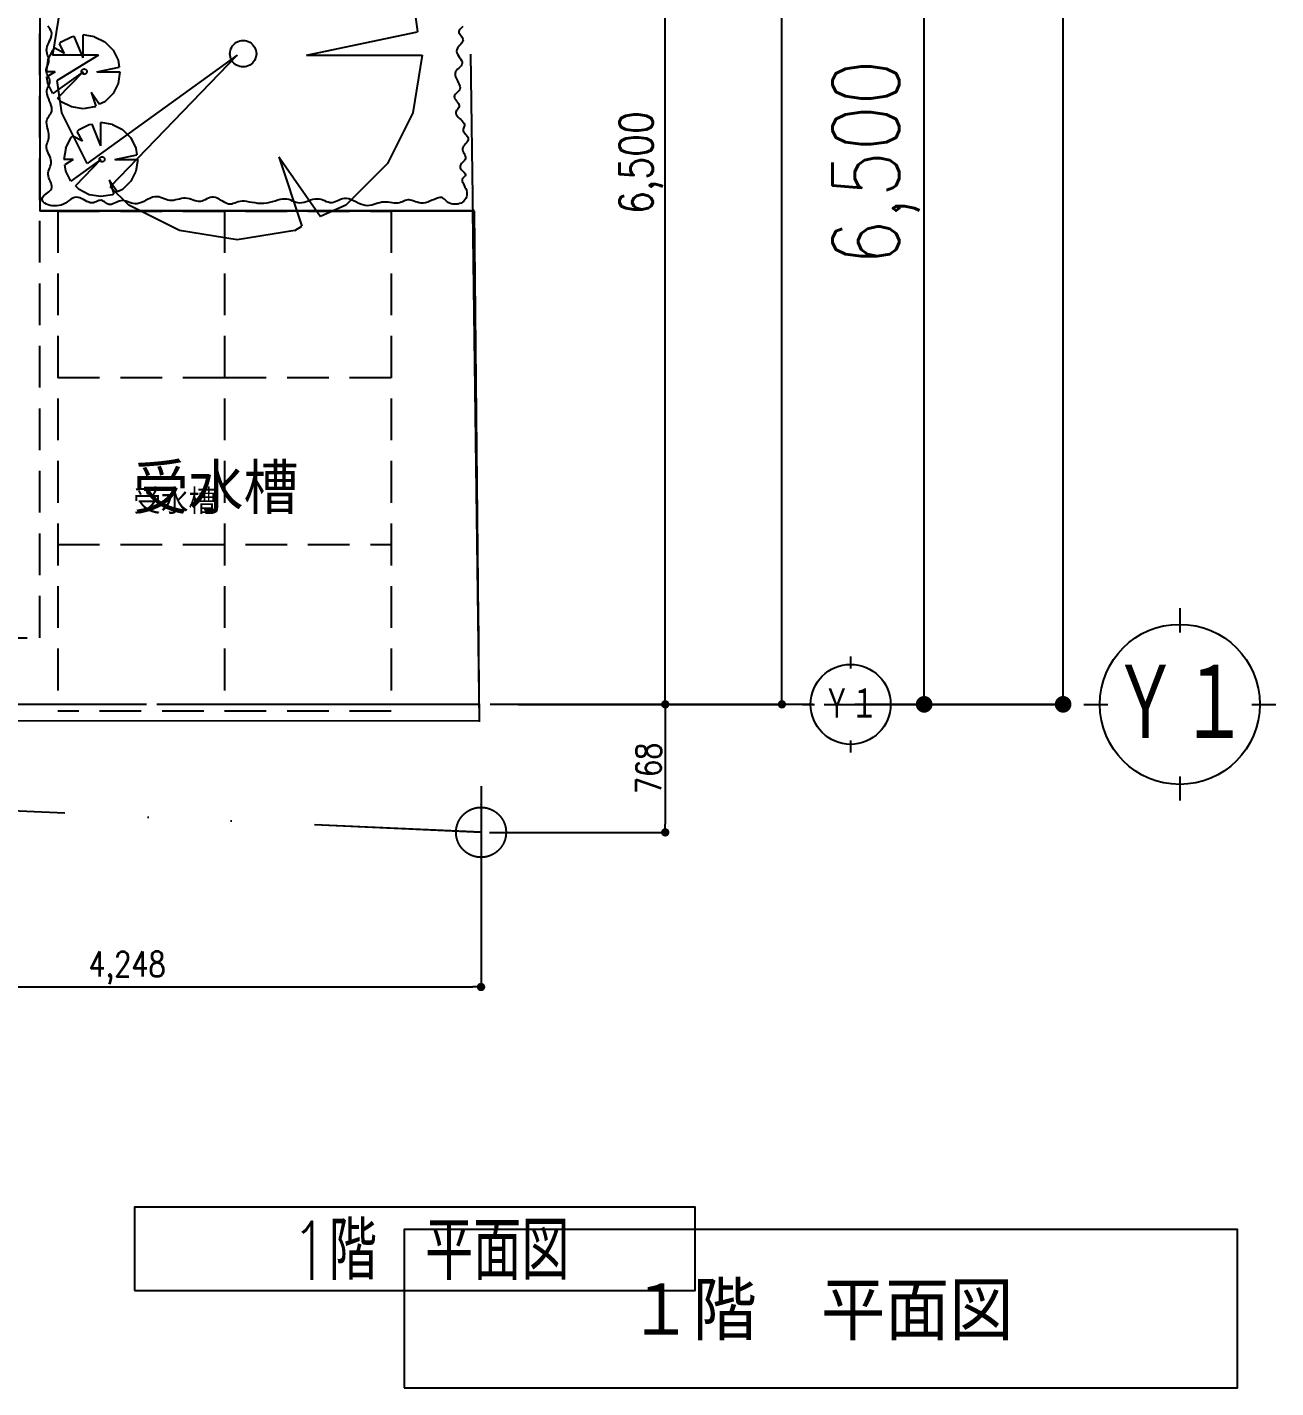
# Model space of a CAD drawing. Header units: millimetres. Extents: x 15495 to 166182, y -39946 to 18307.
# Drawn here: x 57966 to 65457, y -38679 to -30516 of the extents above; entities that cross this region are included whole.
import ezdxf
from ezdxf.enums import TextEntityAlignment as Align

# ---------------------------------------------------------------- set-up
doc = ezdxf.new("R2010")
doc.units = ezdxf.units.MM
doc.header["$LTSCALE"] = 1000
for name, pattern in [('CENTER', [2, 1.25, -0.25, 0.25, -0.25]), ('DASHED', [0.75, 0.5, -0.25]), ('DIVIDEX2', [2.5, 1, -0.5, 0, -0.5, 0, -0.5])]:
    doc.linetypes.add(name, pattern=pattern)
doc.layers.get('0').update_dxf_attribs({"linetype": 'CONTINUOUS'})
for name, color, linetype in [('1F-A_GARD-100', 3, 'CONTINUOUS'), ('1F-A_GARD-50', 3, 'CONTINUOUS'), ('1F-A_SITE-100', 1, 'DIVIDEX2'), ('1F-A_SITE-50', 1, 'DIVIDEX2'), ('1F-E_DIM-100', 3, 'CONTINUOUS'), ('1F-E_DIM-50', 3, 'CONTINUOUS'), ('1F-E_GRID-100', 1, 'CENTER'), ('1F-E_GRID-50', 1, 'CENTER'), ('1F-E_TEXT-100', 3, 'CONTINUOUS'), ('1F-E_TEXT-50', 3, 'CONTINUOUS'), ('1F-F_HIDE-100', 12, 'CONTINUOUS'), ('1F-F_HIDE-50', 12, 'CONTINUOUS'), ('1F-H_LINE2-100', 70, 'CONTINUOUS'), ('1F-H_LINE2-50', 70, 'CONTINUOUS')]:
    doc.layers.add(name, color=color, linetype=linetype)
doc.styles.add('DIM', font='romans.shx', dxfattribs={"width": 0.8, "bigfont": 'bigfont.shx'})
doc.styles.get("Standard").update_dxf_attribs({"font": 'txt.shx', "bigfont": 'bigfont.shx'})
doc.dimstyles.new('DIM100_4_3', dxfattribs={"dimscale": 100, "dimtxt": 4, "dimasz": 1, "dimexe": 0, "dimexo": 1, "dimgap": 0.5, "dimtad": 1, "dimdec": 1, "dimdsep": 46, "dimlunit": 6, "dimtxsty": 'DIM', "dimblk1": 'DOT', "dimblk2": 'DOT', "dimsah": 1, "dimcen": 1, "dimclrd": 256, "dimclre": 256, "dimclrt": 256, "dimadec": 0, "dimazin": 0, "dimtfac": 1, "dimtdec": 1, "dimtix": 1, "dimtmove": 2, "dimatfit": 3, "dimldrblk": 'DOT', "dimfxl": 1, "dimtvp": 0.833333, "dimtolj": 1, "dimarcsym": 0})
doc.dimstyles.new('DIM100_5_3', dxfattribs={"dimscale": 100, "dimtxt": 5, "dimasz": 1, "dimexe": 0, "dimexo": 1, "dimgap": 0.5, "dimtad": 1, "dimdec": 1, "dimdsep": 46, "dimlunit": 6, "dimtxsty": 'DIM', "dimblk1": 'DOT', "dimblk2": 'DOT', "dimsah": 1, "dimcen": 1, "dimclrd": 256, "dimclre": 256, "dimclrt": 256, "dimadec": 0, "dimazin": 0, "dimtfac": 1, "dimtdec": 1, "dimtix": 1, "dimtmove": 2, "dimatfit": 3, "dimldrblk": 'DOT', "dimfxl": 1, "dimtvp": 0.833333, "dimtolj": 1, "dimarcsym": 0})
doc.dimstyles.new('DIM50_3_3', dxfattribs={"dimscale": 50, "dimtxt": 3, "dimasz": 1, "dimexe": 0, "dimexo": 1, "dimgap": 0.5, "dimtad": 1, "dimdec": 1, "dimdsep": 46, "dimlunit": 6, "dimtxsty": 'DIM', "dimblk1": 'DOT', "dimblk2": 'DOT', "dimsah": 1, "dimcen": 1, "dimclrd": 256, "dimclre": 256, "dimclrt": 256, "dimadec": 0, "dimazin": 0, "dimtfac": 1, "dimtdec": 1, "dimtix": 1, "dimtmove": 2, "dimatfit": 3, "dimldrblk": 'DOT', "dimfxl": 1, "dimtvp": 0.833333, "dimtolj": 1, "dimarcsym": 0})
doc.dimstyles.new('DIM50_4_3', dxfattribs={"dimscale": 50, "dimtxt": 4, "dimasz": 1, "dimexe": 0, "dimexo": 1, "dimgap": 0.5, "dimtad": 1, "dimdec": 1, "dimdsep": 46, "dimlunit": 6, "dimtxsty": 'DIM', "dimblk1": 'DOT', "dimblk2": 'DOT', "dimsah": 1, "dimcen": 1, "dimclrd": 256, "dimclre": 256, "dimclrt": 256, "dimadec": 0, "dimazin": 0, "dimtfac": 1, "dimtdec": 1, "dimtix": 1, "dimtmove": 2, "dimatfit": 3, "dimldrblk": 'DOT', "dimfxl": 1, "dimtvp": 0.833333, "dimtolj": 1, "dimarcsym": 0})
doc.dimstyles.new('DIM50_5_3', dxfattribs={"dimscale": 50, "dimtxt": 5, "dimasz": 1, "dimexe": 0, "dimexo": 1, "dimgap": 0.5, "dimtad": 1, "dimdec": 1, "dimdsep": 46, "dimlunit": 6, "dimtxsty": 'DIM', "dimblk1": 'DOT', "dimblk2": 'DOT', "dimsah": 1, "dimcen": 1, "dimclrd": 256, "dimclre": 256, "dimclrt": 256, "dimadec": 0, "dimazin": 0, "dimtfac": 1, "dimtdec": 1, "dimtix": 1, "dimtmove": 2, "dimatfit": 3, "dimldrblk": 'DOT', "dimfxl": 1, "dimtvp": 0.833333, "dimtolj": 1, "dimarcsym": 0})

# ---------------------------------------------------------------- blocks, each defined once
blk = doc.blocks.new('DOT')
at = {"color": 0, "linetype": 'ByBlock'}
blk.add_line((-0.5, 0), (-1, 0), dxfattribs=at)
at = {"color": 0, "linetype": 'ByBlock', "const_width": 0.5}
blk.add_lwpolyline([(-0.25, 0, 1), (0.25, 0, 1)], format="xyb", close=True, dxfattribs=at)
blk = doc.blocks.new('*D929')
at = {"layer": '1F-E_DIM-100', "lineweight": -2}
for p, q in [((62747.3, -28078.7), (63347.3, -28078.7)), ((63347.3, -34478.7), (63347.3, -28178.7)), ((62747.3, -34578.7), (63347.3, -34578.7))]:
    blk.add_line(p, q, dxfattribs=at)
at = {"layer": '1F-E_DIM-100', "lineweight": -2, "xscale": 100, "yscale": 100, "zscale": 100}
for p, rotation in [((63347.3, -28078.7), 90), ((63347.3, -34578.7), 270)]:
    blk.add_blockref('DOT', p, dxfattribs=dict(at, rotation=rotation))
at = {"layer": '1F-E_DIM-100', "insert": (63059.2, -31328.7), "char_height": 400, "attachment_point": 5, "rotation": 90, "style": 'DIM'}
blk.add_mtext('\\A1;6,500', dxfattribs=at)
blk = doc.blocks.new('_DOT')
at = {"color": 0, "linetype": 'ByBlock'}
blk.add_line((-0.5, 0), (-1, 0), dxfattribs=at)
at = {"color": 0, "linetype": 'ByBlock', "const_width": 0.5}
blk.add_lwpolyline([(-0.25, 0, 1), (0.25, 0, 1)], format="xyb", close=True, dxfattribs=at)
blk = doc.blocks.new('*D928')
at = {"layer": '1F-E_DIM-100', "lineweight": -2}
for p, q in [((62747.3, -21578.7), (64181, -21578.7)), ((64181, -34478.7), (64181, -21678.7)), ((62747.3, -34578.7), (64181, -34578.7))]:
    blk.add_line(p, q, dxfattribs=at)
at = {"layer": '1F-E_DIM-100', "lineweight": -2, "xscale": 100, "yscale": 100, "zscale": 100}
for p, rotation in [((64181, -21578.7), 90), ((64181, -34578.7), 270)]:
    blk.add_blockref('DOT', p, dxfattribs=dict(at, rotation=rotation))
at = {"layer": '1F-E_DIM-100', "insert": (63833.4, -28078.7), "char_height": 500, "attachment_point": 5, "rotation": 90, "style": 'DIM'}
blk.add_mtext('\\A1;13,000', dxfattribs=at)
blk = doc.blocks.new('*D808')
at = {"layer": '1F-E_DIM-50', "lineweight": -2}
for p, q in [((61143.8, -28078.7), (61793.8, -28078.7)), ((61793.8, -34528.7), (61793.8, -28128.7)), ((61143.8, -34578.7), (61793.8, -34578.7))]:
    blk.add_line(p, q, dxfattribs=at)
at = {"layer": '1F-E_DIM-50', "lineweight": -2, "xscale": 50, "yscale": 50, "zscale": 50}
for p, rotation in [((61793.8, -28078.7), 90), ((61793.8, -34578.7), 270)]:
    blk.add_blockref('DOT', p, dxfattribs=dict(at, rotation=rotation))
at = {"layer": '1F-E_DIM-50', "insert": (61649.7, -31328.7), "char_height": 200, "attachment_point": 5, "rotation": 90, "style": 'DIM'}
blk.add_mtext('\\A1;6,500', dxfattribs=at)
blk = doc.blocks.new('*D848')
at = {"layer": '1F-E_DIM-50', "lineweight": -2}
for p, q in [((61143.8, -21578.7), (62493.8, -21578.7)), ((62493.8, -34528.7), (62493.8, -21628.7)), ((61143.8, -34578.7), (62493.8, -34578.7))]:
    blk.add_line(p, q, dxfattribs=at)
at = {"layer": '1F-E_DIM-50', "lineweight": -2, "xscale": 50, "yscale": 50, "zscale": 50}
for p, rotation in [((62493.8, -21578.7), 90), ((62493.8, -34578.7), 270)]:
    blk.add_blockref('DOT', p, dxfattribs=dict(at, rotation=rotation))
at = {"layer": '1F-E_DIM-50', "insert": (62320, -28078.7), "char_height": 250, "attachment_point": 5, "rotation": 90, "style": 'DIM'}
blk.add_mtext('\\A1;13,000', dxfattribs=at)
blk = doc.blocks.new('*D793')
at = {"layer": '1F-E_DIM-50', "lineweight": -2}
for p, q in [((60688.7, -35069.1), (60688.7, -36274.3)), ((56440.7, -35516.5), (56440.7, -36274.3)), ((56490.7, -36274.3), (60638.7, -36274.3))]:
    blk.add_line(p, q, dxfattribs=at)
at = {"layer": '1F-E_DIM-50', "lineweight": -2, "xscale": 50, "yscale": 50, "zscale": 50, "rotation": 180}
blk.add_blockref('DOT', (56440.7, -36274.3), dxfattribs=at)
at = {"layer": '1F-E_DIM-50', "lineweight": -2, "xscale": 50, "yscale": 50, "zscale": 50}
blk.add_blockref('DOT', (60688.7, -36274.3), dxfattribs=at)
at = {"layer": '1F-E_DIM-50', "insert": (58564.7, -36160), "char_height": 150, "attachment_point": 5, "style": 'DIM'}
blk.add_mtext('\\A1;4,248', dxfattribs=at)
blk = doc.blocks.new('*D792')
at = {"layer": '1F-E_DIM-50', "lineweight": -2}
for p, q in [((60913.8, -34578.7), (61793.8, -34578.7)), ((61793.8, -34628.7), (61793.8, -35296.7)), ((60738.7, -35346.7), (61793.8, -35346.7))]:
    blk.add_line(p, q, dxfattribs=at)
at = {"layer": '1F-E_DIM-50', "lineweight": -2, "xscale": 50, "yscale": 50, "zscale": 50}
for p, rotation in [((61793.8, -34578.7), 90), ((61793.8, -35346.7), 270)]:
    blk.add_blockref('DOT', p, dxfattribs=dict(at, rotation=rotation))
at = {"layer": '1F-E_DIM-50', "insert": (61693.8, -34962.7), "char_height": 150, "attachment_point": 5, "rotation": 90, "style": 'DIM'}
blk.add_mtext('\\A1;768', dxfattribs=at)
blk = doc.blocks.new('1F-BLOCK_100')
at = {"layer": '1F-A_GARD-100'}
for p, q in [((28000, 4959.01), (28000, 2959.01)), ((30609.46, 2959.01), (28000, 2959.01)), ((30639.04, -96.29), (30609.46, 2959.01)), ((27300, -100), (30639.04, -96.29))]:
    blk.add_line(p, q, dxfattribs=at)
blk.add_lwpolyline([(30538.08, 4067.14), (30532.08, 4061.22), (30525.93, 4055.29), (30520.42, 4049.33), (30516.32, 4043.3), (30514.41, 4037.17), (30515.2, 4030.89), (30518.19, 4024.48), (30522.63, 4017.93), (30527.75, 4011.24), (30532.81, 4004.4), (30537.04, 3997.42), (30539.68, 3990.31), (30539.97, 3983.05), (30537.43, 3975.65), (30532.59, 3968.09), (30526.28, 3960.35), (30519.29, 3952.42), (30512.45, 3944.28), (30506.56, 3935.91), (30502.43, 3927.29), (30500.87, 3918.41), (30502.42, 3909.27), (30506.49, 3899.95), (30512.21, 3890.56), (30518.73, 3881.21), (30525.18, 3871.99), (30530.69, 3863.03), (30534.41, 3854.41), (30535.46, 3846.26), (30533.28, 3838.61), (30528.43, 3831.34), (30521.79, 3824.25), (30514.22, 3817.13), (30506.57, 3809.81), (30499.72, 3802.08), (30494.52, 3793.75), (30491.85, 3784.62), (30492.28, 3774.59), (30495.28, 3763.84), (30500.04, 3752.62), (30505.76, 3741.22), (30511.62, 3729.88), (30516.8, 3718.88), (30520.51, 3708.48), (30521.93, 3698.94), (30520.5, 3690.45), (30516.73, 3682.9), (30511.38, 3676.08), (30505.19, 3669.82), (30498.94, 3663.9), (30493.37, 3658.14), (30489.25, 3652.35), (30487.34, 3646.33), (30488.13, 3639.93), (30491.19, 3633.22), (30495.79, 3626.3), (30501.25, 3619.27), (30506.84, 3612.24), (30511.87, 3605.32), (30515.63, 3598.61), (30517.41, 3592.21), (30516.76, 3586.2), (30514.12, 3580.49), (30510.22, 3574.96), (30505.76, 3569.48), (30501.43, 3563.92), (30497.96, 3558.18), (30496.03, 3552.11), (30496.36, 3545.61), (30499.42, 3538.59), (30504.75, 3531.14), (30511.67, 3523.42), (30519.48, 3515.55), (30527.51, 3507.68), (30535.06, 3499.95), (30541.45, 3492.51), (30545.99, 3485.48), (30548.2, 3478.98), (30548.46, 3472.94), (30547.34, 3467.25), (30545.42, 3461.81), (30543.3, 3456.5), (30541.55, 3451.24), (30540.75, 3445.9), (30541.48, 3440.39), (30544.13, 3434.61), (30548.29, 3428.6), (30553.37, 3422.37), (30558.77, 3415.96), (30563.89, 3409.41), (30568.12, 3402.76), (30570.88, 3396.04), (30571.56, 3389.28), (30569.76, 3382.51), (30565.94, 3375.72), (30560.74, 3368.9), (30554.82, 3362.03), (30548.83, 3355.09), (30543.43, 3348.06), (30539.25, 3340.92), (30536.96, 3333.66), (30537, 3326.27), (30538.94, 3318.79), (30542.15, 3311.28), (30545.99, 3303.78), (30549.83, 3296.36), (30553.04, 3289.05), (30554.98, 3281.93), (30555.01, 3275.03), (30552.73, 3268.4), (30548.57, 3262), (30543.22, 3255.77), (30537.34, 3249.66), (30531.6, 3243.63), (30526.67, 3237.62), (30523.22, 3231.56), (30521.93, 3225.43), (30523.22, 3219.17), (30526.67, 3212.86), (30531.6, 3206.59), (30537.34, 3200.43), (30543.22, 3194.49), (30548.57, 3188.85), (30552.73, 3183.6), (30555.01, 3178.83), (30554.97, 3174.57), (30552.99, 3170.67), (30549.67, 3166.96), (30545.61, 3163.23), (30541.41, 3159.29), (30537.67, 3154.94), (30534.99, 3149.99), (30533.96, 3144.25), (30535, 3137.58), (30537.79, 3130.04), (30541.81, 3121.76), (30546.55, 3112.87), (30551.51, 3103.48), (30556.16, 3093.73), (30560.01, 3083.73), (30562.53, 3073.6), (30563.33, 3063.48), (30562.41, 3053.54), (30559.91, 3043.95), (30555.95, 3034.89), (30550.65, 3026.54), (30544.13, 3019.06), (30536.52, 3012.64), (30527.94, 3007.46), (30518.54, 3003.64), (30508.55, 3001.16), (30498.25, 2999.95), (30487.9, 2999.94), (30477.76, 3001.06), (30468.09, 3003.23), (30459.16, 3006.39), (30451.24, 3010.46), (30444.48, 3015.33), (30438.62, 3020.66), (30433.29, 3026.05), (30428.12, 3031.13), (30422.73, 3035.51), (30416.77, 3038.79), (30409.85, 3040.59), (30401.61, 3040.53), (30391.79, 3038.37), (30380.58, 3034.52), (30368.28, 3029.54), (30355.18, 3023.99), (30341.59, 3018.45), (30327.8, 3013.47), (30314.12, 3009.62), (30300.85, 3007.46), (30288.22, 3007.37), (30276.27, 3009.03), (30264.95, 3011.92), (30254.23, 3015.54), (30244.07, 3019.36), (30234.44, 3022.89), (30225.3, 3025.61), (30216.63, 3027), (30208.35, 3026.71), (30200.34, 3025), (30192.44, 3022.27), (30184.48, 3018.92), (30176.31, 3015.36), (30167.77, 3011.99), (30158.71, 3009.22), (30148.95, 3007.46), (30138.4, 3006.97), (30127.14, 3007.53), (30115.32, 3008.75), (30103.08, 3010.28), (30090.56, 3011.73), (30077.89, 3012.74), (30065.22, 3012.95), (30052.7, 3011.97), (30040.42, 3009.59), (30028.31, 3006.17), (30016.27, 3002.22), (30004.2, 2998.25), (29991.98, 2994.78), (29979.52, 2992.31), (29966.71, 2991.35), (29953.44, 2992.43), (29939.65, 2995.84), (29925.45, 3001.12), (29911.01, 3007.59), (29896.48, 3014.6), (29882.02, 3021.46), (29867.79, 3027.52), (29853.94, 3032.09), (29840.65, 3034.52), (29828.01, 3034.34), (29815.99, 3032), (29804.51, 3028.15), (29793.46, 3023.43), (29782.76, 3018.5), (29772.33, 3014.01), (29762.08, 3010.61), (29751.91, 3008.96), (29741.75, 3009.5), (29731.52, 3011.85), (29721.14, 3015.43), (29710.56, 3019.67), (29699.69, 3023.98), (29688.47, 3027.77), (29676.82, 3030.48), (29664.69, 3031.51), (29652.02, 3030.48), (29638.95, 3027.75), (29625.64, 3023.9), (29612.24, 3019.48), (29598.9, 3015.07), (29585.8, 3011.22), (29573.08, 3008.49), (29560.91, 3007.46), (29549.39, 3008.49), (29538.36, 3011.22), (29527.6, 3015.07), (29516.92, 3019.48), (29506.1, 3023.9), (29494.93, 3027.75), (29483.19, 3030.48), (29470.68, 3031.51), (29457.23, 3030.47), (29442.9, 3027.7), (29427.8, 3023.74), (29412.03, 3019.11), (29395.69, 3014.33), (29378.89, 3009.95), (29361.74, 3006.48), (29344.35, 3004.45), (29326.82, 3004.23), (29309.33, 3005.51), (29292.06, 3007.81), (29275.17, 3010.65), (29258.84, 3013.57), (29243.26, 3016.08), (29228.59, 3017.71), (29215.01, 3017.98), (29202.63, 3016.59), (29191.3, 3013.92), (29180.77, 3010.5), (29170.83, 3006.89), (29161.24, 3003.64), (29151.77, 3001.28), (29142.2, 3000.37), (29132.29, 3001.45), (29121.88, 3004.86), (29111.03, 3010.14), (29099.86, 3016.61), (29088.49, 3023.62), (29077.06, 3030.48), (29065.67, 3036.54), (29054.47, 3041.11), (29043.56, 3043.54), (29033.04, 3043.36), (29022.86, 3041), (29012.92, 3037.09), (29003.14, 3032.26), (28993.44, 3027.15), (28983.71, 3022.4), (28973.88, 3018.63), (28963.85, 3016.48), (28953.56, 3016.39), (28943.01, 3018.05), (28932.21, 3020.94), (28921.18, 3024.56), (28909.94, 3028.38), (28898.5, 3031.91), (28886.89, 3034.62), (28875.12, 3036.02), (28863.22, 3035.75), (28851.22, 3034.12), (28839.19, 3031.61), (28827.18, 3028.69), (28815.24, 3025.85), (28803.43, 3023.55), (28791.79, 3022.27), (28780.37, 3022.49), (28769.22, 3024.51), (28758.24, 3027.92), (28747.33, 3032.13), (28736.38, 3036.58), (28725.3, 3040.68), (28713.97, 3043.84), (28702.28, 3045.49), (28690.14, 3045.04), (28677.47, 3042.12), (28664.38, 3037.19), (28651.01, 3030.93), (28637.5, 3023.99), (28623.99, 3017.06), (28610.62, 3010.79), (28597.53, 3005.87), (28584.86, 3002.95), (28572.73, 3002.49), (28561.08, 3004.1), (28549.86, 3007.15), (28538.99, 3011.03), (28528.41, 3015.12), (28518.03, 3018.8), (28507.8, 3021.47), (28497.64, 3022.49), (28487.5, 3021.46), (28477.43, 3018.73), (28467.5, 3014.88), (28457.78, 3010.46), (28448.35, 3006.05), (28439.26, 3002.2), (28430.6, 2999.47), (28422.44, 2998.44), (28414.81, 2999.47), (28407.63, 3002.22), (28400.81, 3006.13), (28394.24, 3010.65), (28387.81, 3015.25), (28381.41, 3019.37), (28374.94, 3022.46), (28368.3, 3023.99), (28361.39, 3023.59), (28354.17, 3021.64), (28346.65, 3018.71), (28338.78, 3015.35), (28330.57, 3012.13), (28321.98, 3009.62), (28313.01, 3008.37), (28303.63, 3008.96), (28293.84, 3011.74), (28283.7, 3016.24), (28273.28, 3021.8), (28262.65, 3027.75), (28251.87, 3033.42), (28241.03, 3038.13), (28230.18, 3041.23), (28219.41, 3042.03), (28208.75, 3040.09), (28198.12, 3035.81), (28187.42, 3029.8), (28176.55, 3022.68), (28165.39, 3015.07), (28153.85, 3007.58), (28141.81, 3000.83), (28129.17, 2995.43), (28115.9, 2991.88), (28102.27, 2990.1), (28088.59, 2989.91), (28075.22, 2991.11), (28062.48, 2993.51), (28050.71, 2996.91), (28040.24, 3001.12), (28031.42, 3005.95), (28024.5, 3011.22), (28019.48, 3016.83), (28016.29, 3022.68), (28014.87, 3028.69), (28015.14, 3034.77), (28017.04, 3040.83), (28020.48, 3046.79), (28025.4, 3052.55), (28031.66, 3058.07), (28038.84, 3063.45), (28046.44, 3068.83), (28053.98, 3074.35), (28060.94, 3080.15), (28066.85, 3086.38), (28071.21, 3093.17), (28073.53, 3100.66), (28073.48, 3108.95), (28071.48, 3117.94), (28068.11, 3127.5), (28063.94, 3137.49), (28059.56, 3147.75), (28055.55, 3158.16), (28052.49, 3168.56), (28050.97, 3178.83), (28051.37, 3188.84), (28053.37, 3198.65), (28056.41, 3208.31), (28059.99, 3217.91), (28063.57, 3227.5), (28066.62, 3237.17), (28068.61, 3246.98), (28069.02, 3256.99), (28067.48, 3267.26), (28064.34, 3277.71), (28060.11, 3288.23), (28055.29, 3298.71), (28050.41, 3309.05), (28045.96, 3319.14), (28042.47, 3328.88), (28040.44, 3338.17), (28040.22, 3346.94), (28041.52, 3355.34), (28043.88, 3363.56), (28046.83, 3371.8), (28049.93, 3380.25), (28052.71, 3389.11), (28054.71, 3398.57), (28055.48, 3408.82), (28054.71, 3419.98), (28052.73, 3431.84), (28050.01, 3444.12), (28047.02, 3456.55), (28044.24, 3468.83), (28042.16, 3480.69), (28041.23, 3491.85), (28041.94, 3502.02), (28044.6, 3511.03), (28048.78, 3519.12), (28053.92, 3526.65), (28059.43, 3533.96), (28064.72, 3541.42), (28069.23, 3549.37), (28072.35, 3558.17), (28073.53, 3568.16), (28072.36, 3579.58), (28069.25, 3592.19), (28064.8, 3605.6), (28059.62, 3619.46), (28054.29, 3633.38), (28049.42, 3647.01), (28045.6, 3659.97), (28043.45, 3671.88), (28043.36, 3682.49), (28045, 3691.92), (28047.84, 3700.39), (28051.34, 3708.15), (28054.99, 3715.41), (28058.25, 3722.41), (28060.6, 3729.37), (28061.5, 3736.52), (28060.59, 3744.05), (28058.18, 3751.91), (28054.75, 3760.01), (28050.78, 3768.28), (28046.74, 3776.61), (28043.1, 3784.93), (28040.34, 3793.14), (28038.94, 3801.16), (28039.22, 3808.92), (28040.89, 3816.47), (28043.51, 3823.88), (28046.64, 3831.22), (28049.85, 3838.56), (28052.68, 3845.97), (28054.71, 3853.53), (28055.48, 3861.29), (28054.71, 3869.32), (28052.73, 3877.66), (28050.01, 3886.31), (28047.02, 3895.3), (28044.24, 3904.64), (28042.16, 3914.35), (28041.23, 3924.44), (28041.94, 3934.95), (28044.59, 3945.85), (28048.76, 3957.05), (28053.84, 3968.43), (28059.24, 3979.86), (28064.36, 3991.21), (28068.59, 4002.38), (28071.35, 4013.23), (28072.02, 4023.64), (28070.23, 4033.51), (28066.41, 4042.9), (28061.21, 4051.86), (28055.29, 4060.47), (28049.3, 4068.79)], dxfattribs=at)
at = {"layer": '1F-A_SITE-100'}
for p, q in [((30450, 13900), (30648.11, -767.66)), ((30648.11, -767.66), (26474.46, -577.06))]:
    blk.add_line(p, q, dxfattribs=at)
blk.add_circle((30648.11, -767.66), 150, dxfattribs=at)
at = {"layer": '1F-E_GRID-100', "color": 3, "linetype": 'Continuous'}
for p, q in [((34840.32, 576), (34840.32, 432)), ((34264.32, 0), (34408.32, 0)), ((35272.32, 0), (35416.32, 0)), ((34840.32, -432), (34840.32, -576))]:
    blk.add_line(p, q, dxfattribs=at)
at = {"layer": '1F-E_GRID-100'}
blk.add_line((34140.32, 0), (-8809.61, 0), dxfattribs=at)
at = {"layer": '1F-E_GRID-100', "color": 3, "linetype": 'Continuous'}
blk.add_circle((34840.32, 0), 480, dxfattribs=at)
at = {"layer": '1F-E_TEXT-100'}
blk.add_lwpolyline([(30187.5, -4100), (35187.5, -4100), (35187.5, -3150), (30187.5, -3150)], close=True, dxfattribs=at)
at = {"layer": '1F-F_HIDE-100', "linetype": 'DASHED', "ltscale": 0.5}
for p, q in [((28000, 400), (28000, 6100)), ((27300, 400), (28000, 400))]:
    blk.add_line(p, q, dxfattribs=at)
at = {"layer": '1F-H_LINE2-100', "linetype": 'DASHED', "ltscale": 0.5}
for p, q in [((28109.02, 2958.92), (28109.02, -41.08)), ((28109.02, 2958.92), (30109.02, 2958.92)), ((29109.02, 2958.92), (29109.02, -41.08)), ((30109.02, 2958.92), (30109.02, -41.08)), ((29109.02, 1958.92), (28109.02, 1958.92)), ((30109.02, 1958.92), (29109.02, 1958.92)), ((28109.02, 958.92), (30109.02, 958.92)), ((30109.02, -41.08), (28109.02, -41.08))]:
    blk.add_line(p, q, dxfattribs=at)
at = {"layer": '1F-E_GRID-100', "color": 3, "linetype": 'Continuous', "width": 0.75}
blk.add_text('Ｙ１', height=500, dxfattribs=at).set_placement((34840.32, 0), align=Align.MIDDLE)
at = {"layer": '1F-E_TEXT-100'}
blk.add_text('受水槽', height=300, dxfattribs=at).set_placement((28562.43, 1142.5))
blk.add_text('１階\u3000平面図', height=350, dxfattribs=at).set_placement((32687.5, -3625), align=Align.MIDDLE)
at = {"layer": '1F-E_DIM-100'}
for base, p2, dimstyle, picture, middle in [((34140.32, 13000), (32606.62, 13000), 'DIM100_5_3', '*D928', (33792.7, 6500)), ((33306.62, 6500), (32606.62, 6500), 'DIM100_4_3', '*D929', (33018.52, 3250))]:
    dim = blk.add_linear_dim(base=base, p1=(32606.62, 0), p2=p2, angle=90, dimstyle=dimstyle, dxfattribs=at)
    dim.commit()
    dim.dimension.update_dxf_attribs({"geometry": picture, "text_midpoint": middle, "insert": (-30040.71, 34578.74)})
blk = doc.blocks.new('1F-BLOCK_50')
at = {"layer": '1F-A_GARD-50'}
for p, q in [((28000, 4960), (28000, 2960)), ((28131.84, 4241.7), (28076.4, 3895.2)), ((30238.56, 4241.7), (30266.28, 4033.8)), ((28129.54, 3974.54), (28190.53, 4005.03)), ((28190.53, 4005.03), (28207.16, 4007.8)), ((28259.83, 3877.52), (28207.16, 4007.8)), ((28329.13, 4005.03), (28259.83, 4016.12)), ((28259.83, 3877.52), (28259.83, 4016.12)), ((28329.13, 4005.03), (28390.11, 3974.54)), ((29601, 3895.2), (30266.28, 4033.8)), ((28049.15, 3863.66), (28079.65, 3924.64)), ((28079.65, 3924.64), (28090.73, 3935.73)), ((28148.95, 3905.24), (28090.73, 3935.73)), ((28129.54, 3974.54), (28118.45, 3963.45)), ((28148.95, 3905.24), (28118.45, 3963.45)), ((28390.11, 3974.54), (28440.01, 3924.64)), ((28440.01, 3924.64), (28470.5, 3863.66)), ((29141.99, 3913.35), (29144.02, 3923.51)), ((29144.02, 3923.51), (29147.35, 3933.32)), ((29147.35, 3933.32), (29151.93, 3942.62)), ((29151.93, 3942.62), (29157.68, 3951.23)), ((29157.68, 3951.23), (29164.51, 3959.02)), ((29164.51, 3959.02), (29172.3, 3965.85)), ((29172.3, 3965.85), (29180.92, 3971.6)), ((29180.92, 3971.6), (29190.21, 3976.19)), ((29190.21, 3976.19), (29200.02, 3979.52)), ((29200.02, 3979.52), (29210.18, 3981.54)), ((29210.18, 3981.54), (29220.52, 3982.22)), ((29220.52, 3982.22), (29230.85, 3981.54)), ((29230.85, 3981.54), (29241.01, 3979.52)), ((29241.01, 3979.52), (29250.83, 3976.19)), ((29250.83, 3976.19), (29260.12, 3971.6)), ((29260.12, 3971.6), (29268.73, 3965.85)), ((29268.73, 3965.85), (29276.52, 3959.02)), ((29276.52, 3959.02), (29283.35, 3951.23)), ((29283.35, 3951.23), (29289.1, 3942.62)), ((29289.1, 3942.62), (29293.69, 3933.32)), ((29293.69, 3933.32), (29297.02, 3923.51)), ((29297.02, 3923.51), (29299.04, 3913.35)), ((28049.15, 3863.66), (28038.07, 3794.36)), ((28353.6, 3895.2), (28076.4, 3895.2)), ((28353.6, 3895.2), (28104.12, 3742.74)), ((29185.2, 3895.2), (28284.3, 3243.78)), ((29185.2, 3895.2), (28422.9, 3105.18)), ((28470.5, 3863.66), (28476.04, 3822.08)), ((29141.32, 3903.02), (29141.99, 3913.35)), ((29141.99, 3892.68), (29141.32, 3903.02)), ((29144.02, 3882.52), (29141.99, 3892.68)), ((29147.35, 3872.71), (29144.02, 3882.52)), ((29151.93, 3863.42), (29147.35, 3872.71)), ((29157.68, 3854.8), (29151.93, 3863.42)), ((29164.51, 3847.01), (29157.68, 3854.8)), ((29172.3, 3840.18), (29164.51, 3847.01)), ((29180.92, 3834.43), (29172.3, 3840.18)), ((29268.73, 3840.18), (29260.12, 3834.43)), ((29276.52, 3847.01), (29268.73, 3840.18)), ((29283.35, 3854.8), (29276.52, 3847.01)), ((29289.1, 3863.42), (29283.35, 3854.8)), ((29293.69, 3872.71), (29289.1, 3863.42)), ((29297.02, 3882.52), (29293.69, 3872.71)), ((29299.04, 3892.68), (29297.02, 3882.52)), ((29299.04, 3913.35), (29299.72, 3903.02)), ((29299.72, 3903.02), (29299.04, 3892.68)), ((29601, 3895.2), (30294, 3895.2)), ((30294, 3895.2), (30238.56, 3548.7)), ((28093.51, 3794.36), (28038.07, 3794.36)), ((28093.51, 3794.36), (28043.61, 3763.87)), ((28049.15, 3725.06), (28043.61, 3763.87)), ((28259.83, 3794.36), (28079.65, 3664.08)), ((28259.83, 3794.36), (28107.37, 3636.36)), ((28251.05, 3795.92), (28251.19, 3797.99)), ((28251.19, 3793.86), (28251.05, 3795.92)), ((28251.19, 3797.99), (28251.59, 3800.02)), ((28251.59, 3791.82), (28251.19, 3793.86)), ((28251.59, 3800.02), (28252.26, 3801.98)), ((28252.26, 3789.86), (28251.59, 3791.82)), ((28252.26, 3801.98), (28253.17, 3803.84)), ((28253.17, 3788), (28252.26, 3789.86)), ((28253.17, 3803.84), (28254.32, 3805.57)), ((28254.32, 3786.28), (28253.17, 3788)), ((28254.32, 3805.57), (28255.69, 3807.12)), ((28255.69, 3784.72), (28254.32, 3786.28)), ((28255.69, 3807.12), (28257.25, 3808.49)), ((28257.25, 3783.36), (28255.69, 3784.72)), ((28257.25, 3808.49), (28258.97, 3809.64)), ((28258.97, 3782.21), (28257.25, 3783.36)), ((28258.97, 3809.64), (28260.83, 3810.56)), ((28260.83, 3781.29), (28258.97, 3782.21)), ((28260.83, 3810.56), (28262.79, 3811.22)), ((28262.79, 3780.62), (28260.83, 3781.29)), ((28262.79, 3811.22), (28264.82, 3811.63)), ((28264.82, 3780.22), (28262.79, 3780.62)), ((28264.82, 3811.63), (28266.89, 3811.76)), ((28266.89, 3780.08), (28264.82, 3780.22)), ((28266.89, 3811.76), (28268.96, 3811.63)), ((28268.96, 3780.22), (28266.89, 3780.08)), ((28268.96, 3811.63), (28270.99, 3811.22)), ((28270.99, 3780.62), (28268.96, 3780.22)), ((28270.99, 3811.22), (28272.95, 3810.56)), ((28272.95, 3781.29), (28270.99, 3780.62)), ((28272.95, 3810.56), (28274.81, 3809.64)), ((28274.81, 3782.21), (28272.95, 3781.29)), ((28274.81, 3809.64), (28276.53, 3808.49)), ((28276.53, 3783.36), (28274.81, 3782.21)), ((28276.53, 3808.49), (28278.09, 3807.12)), ((28278.09, 3784.72), (28276.53, 3783.36)), ((28278.09, 3807.12), (28279.46, 3805.57)), ((28279.46, 3786.28), (28278.09, 3784.72)), ((28279.46, 3805.57), (28280.61, 3803.84)), ((28280.61, 3788), (28279.46, 3786.28)), ((28280.61, 3803.84), (28281.52, 3801.98)), ((28281.52, 3789.86), (28280.61, 3788)), ((28281.52, 3801.98), (28282.19, 3800.02)), ((28282.19, 3791.82), (28281.52, 3789.86)), ((28282.19, 3800.02), (28282.59, 3797.99)), ((28282.59, 3793.86), (28282.19, 3791.82)), ((28282.59, 3797.99), (28282.73, 3795.92)), ((28282.73, 3795.92), (28282.59, 3793.86)), ((28342.99, 3794.36), (28476.04, 3822.08)), ((28342.99, 3794.36), (28481.59, 3794.36)), ((28481.59, 3794.36), (28470.5, 3725.06)), ((29190.21, 3829.85), (29180.92, 3834.43)), ((29200.02, 3826.52), (29190.21, 3829.85)), ((29210.18, 3824.49), (29200.02, 3826.52)), ((29220.52, 3823.82), (29210.18, 3824.49)), ((29230.85, 3824.49), (29220.52, 3823.82)), ((29241.01, 3826.52), (29230.85, 3824.49)), ((29250.83, 3829.85), (29241.01, 3826.52)), ((29260.12, 3834.43), (29250.83, 3829.85)), ((28079.65, 3664.08), (28049.15, 3725.06)), ((28131.84, 3548.7), (28104.12, 3742.74)), ((28470.5, 3725.06), (28440.01, 3664.08)), ((28129.54, 3614.18), (28107.37, 3636.36)), ((28190.53, 3583.69), (28129.54, 3614.18)), ((28309.72, 3672.39), (28337.44, 3589.23)), ((28309.72, 3672.39), (28359.62, 3600.32)), ((28390.11, 3614.18), (28359.62, 3600.32)), ((28440.01, 3664.08), (28390.11, 3614.18)), ((28284.3, 3243.78), (28131.84, 3548.7)), ((28259.83, 3572.6), (28190.53, 3583.69)), ((28329.13, 3583.69), (28259.83, 3572.6)), ((28329.13, 3583.69), (28337.44, 3589.23)), ((30238.56, 3548.7), (30086.1, 3243.78)), ((28236.56, 3448.24), (28225.47, 3437.15)), ((28255.96, 3378.94), (28225.47, 3437.15)), ((28236.56, 3448.24), (28297.54, 3478.73)), ((28297.54, 3478.73), (28314.18, 3481.5)), ((28366.84, 3351.22), (28314.18, 3481.5)), ((28366.84, 3351.22), (28366.84, 3489.82)), ((28436.14, 3478.73), (28366.84, 3489.82)), ((28436.14, 3478.73), (28497.13, 3448.24)), ((28497.13, 3448.24), (28547.02, 3398.34)), ((28156.17, 3337.36), (28186.66, 3398.34)), ((28186.66, 3398.34), (28197.75, 3409.43)), ((28255.96, 3378.94), (28197.75, 3409.43)), ((28547.02, 3398.34), (28577.52, 3337.36)), ((28156.17, 3337.36), (28145.08, 3268.06)), ((28200.52, 3268.06), (28145.08, 3268.06)), ((28200.52, 3268.06), (28150.63, 3237.57)), ((28366.84, 3268.06), (28186.66, 3137.77)), ((28366.84, 3268.06), (28214.38, 3110.05)), ((28358.07, 3269.62), (28358.2, 3271.69)), ((28358.2, 3267.55), (28358.07, 3269.62)), ((28358.2, 3271.69), (28358.61, 3273.72)), ((28358.61, 3265.52), (28358.2, 3267.55)), ((28358.61, 3273.72), (28359.27, 3275.68)), ((28359.27, 3263.56), (28358.61, 3265.52)), ((28359.27, 3275.68), (28360.19, 3277.54)), ((28360.19, 3277.54), (28361.34, 3279.26)), ((28361.34, 3279.26), (28362.71, 3280.82)), ((28362.71, 3280.82), (28364.27, 3282.19)), ((28364.27, 3282.19), (28365.99, 3283.34)), ((28365.99, 3283.34), (28367.85, 3284.26)), ((28367.85, 3284.26), (28369.81, 3284.92)), ((28369.81, 3284.92), (28371.84, 3285.33)), ((28371.84, 3285.33), (28373.91, 3285.46)), ((28373.91, 3285.46), (28375.98, 3285.33)), ((28375.98, 3285.33), (28378.01, 3284.92)), ((28378.01, 3284.92), (28379.97, 3284.26)), ((28379.97, 3284.26), (28381.83, 3283.34)), ((28381.83, 3283.34), (28383.55, 3282.19)), ((28383.55, 3282.19), (28385.11, 3280.82)), ((28385.11, 3280.82), (28386.47, 3279.26)), ((28386.47, 3279.26), (28387.63, 3277.54)), ((28387.63, 3277.54), (28388.54, 3275.68)), ((28388.54, 3275.68), (28389.21, 3273.72)), ((28389.21, 3265.52), (28388.54, 3263.56)), ((28389.21, 3273.72), (28389.61, 3271.69)), ((28389.61, 3267.55), (28389.21, 3265.52)), ((28389.61, 3271.69), (28389.75, 3269.62)), ((28389.75, 3269.62), (28389.61, 3267.55)), ((28450, 3268.06), (28583.06, 3295.78)), ((28450, 3268.06), (28588.6, 3268.06)), ((28577.52, 3337.36), (28583.06, 3295.78)), ((28588.6, 3268.06), (28577.52, 3198.76)), ((29434.68, 3285.36), (29573.28, 2869.56)), ((29434.68, 3285.36), (29684.16, 2925.99)), ((28156.17, 3198.76), (28150.63, 3237.57)), ((28186.66, 3137.77), (28156.17, 3198.76)), ((28360.19, 3261.7), (28359.27, 3263.56)), ((28361.34, 3259.98), (28360.19, 3261.7)), ((28362.71, 3258.42), (28361.34, 3259.98)), ((28364.27, 3257.05), (28362.71, 3258.42)), ((28365.99, 3255.9), (28364.27, 3257.05)), ((28367.85, 3254.99), (28365.99, 3255.9)), ((28369.81, 3254.32), (28367.85, 3254.99)), ((28371.84, 3253.92), (28369.81, 3254.32)), ((28373.91, 3253.78), (28371.84, 3253.92)), ((28375.98, 3253.92), (28373.91, 3253.78)), ((28378.01, 3254.32), (28375.98, 3253.92)), ((28379.97, 3254.99), (28378.01, 3254.32)), ((28381.83, 3255.9), (28379.97, 3254.99)), ((28383.55, 3257.05), (28381.83, 3255.9)), ((28385.11, 3258.42), (28383.55, 3257.05)), ((28386.47, 3259.98), (28385.11, 3258.42)), ((28387.63, 3261.7), (28386.47, 3259.98)), ((28388.54, 3263.56), (28387.63, 3261.7)), ((28577.52, 3198.76), (28547.02, 3137.77)), ((30086.1, 3243.78), (29836.62, 2995.29)), ((28236.56, 3087.88), (28214.38, 3110.05)), ((28416.74, 3146.09), (28444.46, 3062.93)), ((28416.74, 3146.09), (28466.64, 3074.02)), ((28533.78, 2995.29), (28422.9, 3105.18)), ((28547.02, 3137.77), (28497.13, 3087.88)), ((28297.54, 3057.39), (28236.56, 3087.88)), ((28366.84, 3046.3), (28297.54, 3057.39)), ((28436.14, 3057.39), (28366.84, 3046.3)), ((28436.14, 3057.39), (28444.46, 3062.93)), ((28497.13, 3087.88), (28466.64, 3074.02)), ((30609.46, 2960), (28000, 2960)), ((28838.7, 2841.84), (28533.78, 2995.29)), ((29836.62, 2995.29), (29684.16, 2925.99)), ((30639.06, -97.67), (30597.77, 2960)), ((29531.7, 2841.84), (29573.28, 2869.56)), ((29185.2, 2786.4), (28838.7, 2841.84)), ((29531.7, 2841.84), (29185.2, 2786.4)), ((27300, -100), (30639.06, -97.67))]:
    blk.add_line(p, q, dxfattribs=at)
at = {"layer": '1F-A_GARD-50', "linetype": 'DASHED', "ltscale": 0.5}
blk.add_line((28109.02, 2959.91), (30109.02, 2959.91), dxfattribs=at)
at = {"layer": '1F-A_SITE-50'}
for p, q in [((30450, 13900), (30648.01, -767.96)), ((30648.01, -767.96), (26474.96, -576.96))]:
    blk.add_line(p, q, dxfattribs=at)
blk.add_circle((30648.01, -767.96), 150, dxfattribs=at)
at = {"layer": '1F-E_GRID-50', "color": 3, "linetype": 'Continuous'}
for p, q in [((32865.06, 288), (32865.06, 216)), ((32577.06, 0), (32649.06, 0)), ((33081.06, 0), (33153.06, 0)), ((32865.06, -216), (32865.06, -288))]:
    blk.add_line(p, q, dxfattribs=at)
at = {"layer": '1F-E_GRID-50'}
blk.add_line((32453.06, 0), (-4233.66, 0), dxfattribs=at)
at = {"layer": '1F-E_GRID-50', "color": 3, "linetype": 'Continuous'}
blk.add_circle((32865.06, 0), 240, dxfattribs=at)
at = {"layer": '1F-E_TEXT-50'}
blk.add_lwpolyline([(28568.93, -3515.7), (31932.42, -3515.7), (31932.42, -3015.7), (28568.93, -3015.7)], close=True, dxfattribs=at)
at = {"layer": '1F-F_HIDE-50', "linetype": 'DASHED', "ltscale": 0.5}
for p, q in [((28000, 400), (28000, 6100)), ((27300, 400), (28000, 400))]:
    blk.add_line(p, q, dxfattribs=at)
at = {"layer": '1F-H_LINE2-50', "linetype": 'DASHED', "ltscale": 0.5}
for p, q in [((28109.02, 2959.91), (28109.02, -41.08)), ((29109.02, 2959.91), (29109.02, -41.08)), ((30109.02, 2959.91), (30109.02, -41.08)), ((29109.02, 1958.92), (28109.02, 1958.92)), ((30109.02, 1958.92), (29109.02, 1958.92)), ((28109.02, 958.92), (30109.02, 958.92)), ((30109.02, -41.08), (28109.02, -41.08))]:
    blk.add_line(p, q, dxfattribs=at)
at = {"layer": '1F-E_GRID-50', "color": 3, "linetype": 'Continuous', "width": 0.75}
blk.add_text('Ｙ１', height=200, dxfattribs=at).set_placement((32865.06, 0), align=Align.MIDDLE)
at = {"layer": '1F-E_TEXT-50'}
blk.add_text('受水槽', height=150, dxfattribs=at).set_placement((28562.43, 1142.5))
at = {"layer": '1F-E_TEXT-50', "width": 0.75}
blk.add_text('1階\u3000平面図', height=350, dxfattribs=at).set_placement((30344.03, -3262.24), align=Align.MIDDLE)
at = {"layer": '1F-E_DIM-50'}
for base, p1, p2, dimstyle, picture, middle in [((32453.06, 13000), (31053.06, 0), (31053.06, 13000), 'DIM50_5_3', '*D848', (32279.25, 6500)), ((31753.06, 6500), (31053.06, 0), (31053.06, 6500), 'DIM50_4_3', '*D808', (31609.01, 3250)), ((31753.06, -767.96), (30823.1, 0), (30648.01, -767.96), 'DIM50_3_3', '*D792', (31653.06, -383.98))]:
    dim = blk.add_linear_dim(base=base, p1=p1, p2=p2, angle=90, dimstyle=dimstyle, dxfattribs=at)
    dim.commit()
    dim.dimension.update_dxf_attribs({"geometry": picture, "text_midpoint": middle, "insert": (-30040.71, 34578.74)})
dim = blk.add_linear_dim(base=(30648.01, -1695.57), p1=(26400, -887.74), p2=(30648.01, -440.33), dimstyle='DIM50_3_3', dxfattribs=at)
dim.commit()
dim.dimension.update_dxf_attribs({"geometry": '*D793', "text_midpoint": (28524, -1581.28), "insert": (-30040.71, 34578.74)})

msp = doc.modelspace()

# ---------------------------------------------------------------- block references
for name in ['1F-BLOCK_100', '1F-BLOCK_50']:
    msp.add_blockref(name, (30040.7, -34578.7))

doc.saveas('drawing.dxf')
